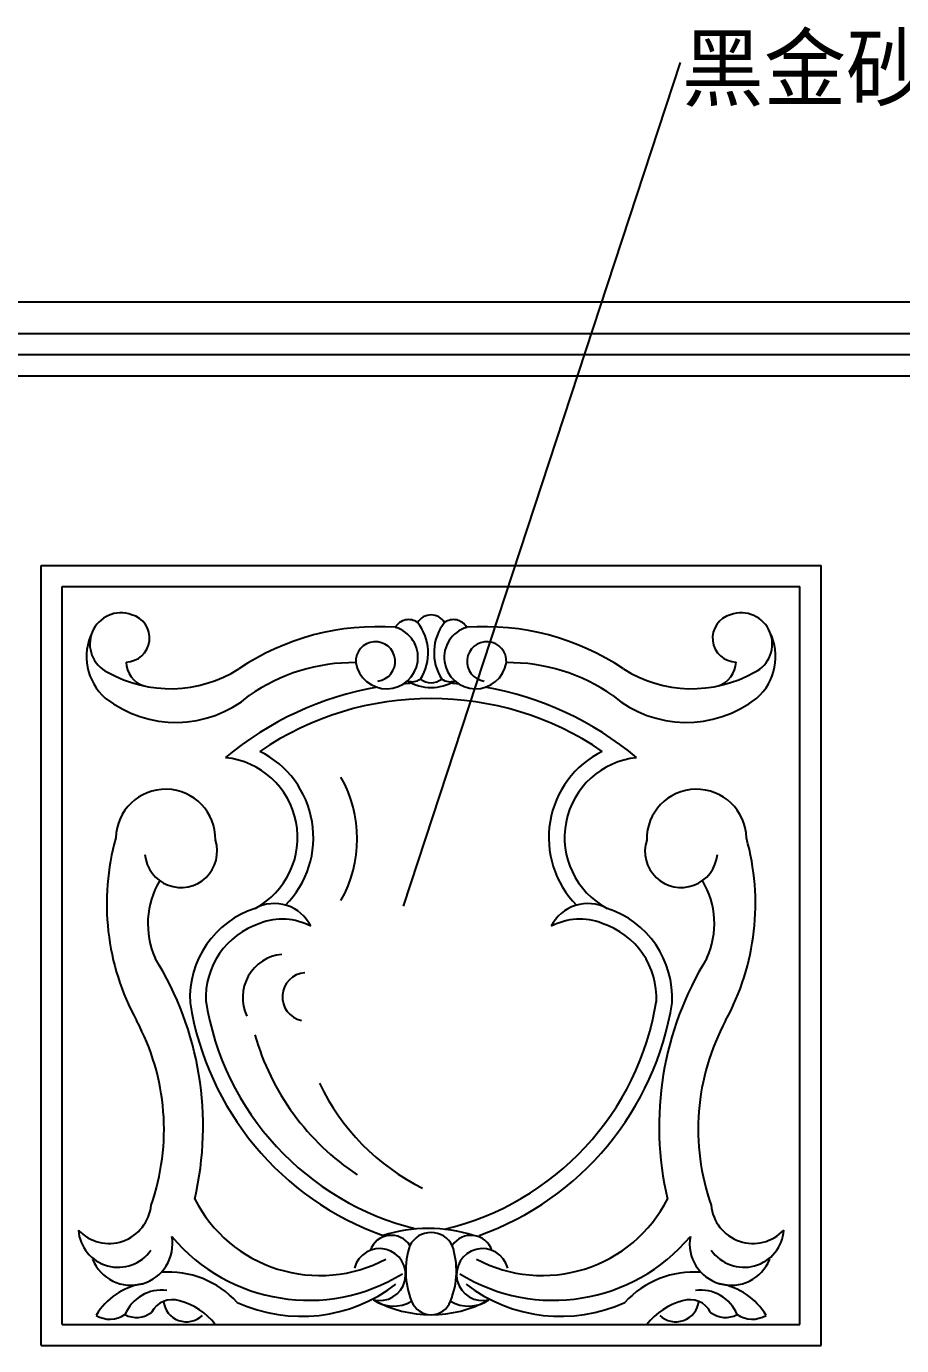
# Model space of a CAD drawing. Header units: metres. Extents: x 257 to 5327, y 365 to 7077.
# Drawn here: x 826 to 1657, y 5677 to 6928 of the extents above; entities that cross this region are included whole.
import ezdxf

# ---------------------------------------------------------------- set-up
doc = ezdxf.new("R2010")
doc.units = ezdxf.units.M
for name, color, linetype in [('3', 3, 'Continuous'), ('4', 4, 'Continuous'), ('7', 7, 'Continuous'), ('DIM', 3, 'Continuous'), ('TEXT', 3, 'Continuous')]:
    doc.layers.add(name, color=color, linetype=linetype)
doc.dimstyles.get("Standard").update_dxf_attribs({"dimtxt": 2.5, "dimasz": 2.5, "dimexe": 1.25, "dimexo": 0.625, "dimtad": 1, "dimcen": 2.5, "dimazin": 3, "dimtfac": 1, "dimtmove": 0, "dimatfit": 3})

msp = doc.modelspace()

# ---------------------------------------------------------------- linework, layer by layer
at = {"layer": '3'}
msp.add_line((590.32, 6616.96), (3530.32, 6616.96), dxfattribs=at)
for centre, radius, start, end in [((916.13, 6342.47), 29.56, 70.12, 244.59), ((920.44, 6348.18), 22.83, 271.26, 75.41), ((1210.32, 6355.06), 15.03, 31.21, 148.79), ((1500.2, 6348.18), 22.83, 104.59, 268.74), ((1504.5, 6342.47), 29.56, 295.41, 109.88), ((1159.44, 6122.3), 236.61, 85.86, 123.82), ((1168.16, 6329.74), 29.74, 189.52, 73.69), ((1189, 6351.3), 14.31, 53.77, 150.77), ((1161.83, 6334.17), 45.74, 326.95, 38.83), ((1258.81, 6334.17), 45.74, 141.17, 213.05), ((1252.48, 6329.74), 29.74, 106.31, 350.48), ((1231.64, 6351.3), 14.31, 29.23, 126.23), ((1261.2, 6122.3), 236.61, 56.18, 94.14), ((935.76, 6330.57), 52.36, 153.6, 228.7), ((1157.53, 6325.87), 18.74, 277.33, 183.19), ((1263.11, 6325.87), 18.74, 356.81, 262.67), ((1484.88, 6330.57), 52.36, 311.3, 26.4), ((945.62, 6326.17), 24.7, 181.86, 252.2), ((1137.01, 6152.26), 172.58, 89.4, 125.07), ((1283.62, 6152.26), 172.58, 54.93, 90.6), ((1475.02, 6326.17), 24.7, 287.8, 358.14), ((963.02, 6420.7), 120.66, 240.41, 302.45), ((1192.4, 6320.02), 13.3, 250.28, 305.73), ((1210.32, 6343.68), 42.55, 238.23, 301.77), ((1210.32, 6322.34), 16.59, 232.25, 307.75), ((1228.24, 6320.02), 13.3, 234.27, 289.72), ((1457.62, 6420.7), 120.66, 237.55, 299.59), ((1210.32, 6002.74), 303.02, 99.72, 130.06), ((1210.32, 6002.74), 303.02, 93.44, 94.97), ((1210.32, 6002.74), 303.02, 85.03, 86.56), ((1210.32, 6002.74), 303.02, 49.94, 80.28), ((968.12, 6376.7), 108.56, 231.94, 309.97), ((1210.32, 6002.74), 288.02, 55.68, 124.32), ((1452.52, 6376.7), 108.56, 230.03, 308.06), ((1007.54, 6158.9), 76.14, 298.05, 84.16), ((1007.54, 6158.9), 91.14, 315.28, 63.7), ((1413.1, 6158.9), 91.14, 116.3, 224.72), ((1413.1, 6158.9), 76.14, 95.84, 241.95), ((1020.39, 6157.68), 119.72, 330.68, 29.32), ((958.43, 6157.46), 47.29, 358.85, 178.76), ((1462.21, 6157.46), 47.29, 1.24, 181.15), ((1133.42, 6096.04), 230.87, 164.31, 208.67), ((1287.22, 6096.04), 230.87, 331.33, 15.69), ((972.98, 6145.94), 34.4, 185.34, 17.91), ((1447.66, 6145.94), 34.4, 162.09, 354.66), ((1021.87, 6077.14), 80.3, 149.34, 204.12), ((1398.77, 6077.14), 80.3, 335.88, 30.66), ((1061.6, 6057.64), 38.64, 26.16, 118.18), ((1359.04, 6057.64), 38.64, 61.82, 153.84), ((1070.77, 6006.74), 89.27, 107.89, 183.04), ((1349.87, 6006.74), 89.27, 356.96, 72.11), ((1070.77, 6006.74), 74.27, 107.89, 183.04), ((1069.14, 6023.75), 57.71, 61.95, 111.54), ((1351.5, 6023.75), 57.71, 68.46, 118.05), ((1349.87, 6006.74), 74.27, 356.96, 72.11), ((691.81, 5885), 302.18, 346.8, 31.82), ((1072.82, 6007.03), 41.27, 95.8, 205.2), ((1728.83, 5885), 302.18, 148.18, 193.2), ((1092.1, 6007.83), 22.91, 94.26, 258.11), ((1259.12, 6046.07), 280.97, 189.02, 250.39), ((1259.12, 6046.07), 265.97, 189.02, 256.32), ((1161.52, 6046.07), 265.97, 283.35, 350.98), ((1161.52, 6046.07), 280.97, 289.61, 350.98), ((739.6, 5882.09), 217.31, 340.65, 28.35), ((1681.04, 5882.09), 217.31, 151.65, 199.35), ((1271.41, 6036.88), 237.42, 195.95, 236.42), ((1297.94, 6018.45), 214.62, 205.59, 243.52), ((904.8, 5813.95), 40.02, 223.32, 354.49), ((1104.83, 5876.98), 133.54, 207.16, 297.88), ((1315.81, 5876.98), 133.54, 242.12, 332.84), ((1515.84, 5813.95), 40.02, 185.51, 316.68), ((913.43, 5789.1), 37.83, 183.95, 325.12), ((1172.53, 5760.5), 21.07, 32.88, 161.22), ((1207.75, 5647.27), 140.84, 72.25, 107.76), ((1210.32, 5761.78), 22.51, 26.81, 153.19), ((1248.11, 5760.5), 21.07, 18.78, 147.12), ((1507.21, 5789.1), 37.83, 214.88, 356.05), ((925.63, 5773.52), 39.35, 201.6, 10.34), ((1094.16, 5889.24), 169.29, 219.93, 301.67), ((1161.52, 5744.3), 24.65, 255.92, 165.74), ((1262.25, 5747.74), 75.98, 161.43, 202.04), ((1158.39, 5747.74), 75.98, 337.96, 18.57), ((1259.12, 5744.3), 24.65, 14.26, 284.08), ((1326.48, 5889.24), 169.29, 238.33, 320.07), ((1495.01, 5773.52), 39.35, 169.66, 338.4), ((960.87, 5657.85), 88.9, 42.47, 94.28), ((1459.77, 5657.85), 88.9, 85.72, 137.53), ((947.21, 5672.77), 63.83, 99.7, 149.01), ((1087.31, 5852.05), 147.34, 245.6, 307.49), ((1333.33, 5852.05), 147.34, 232.51, 294.4), ((1473.43, 5672.77), 63.83, 30.99, 80.3), ((954.78, 5691.88), 37.8, 82.86, 157.47), ((964.51, 5698.8), 21.74, 70.65, 153.44), ((978.16, 5721.53), 21.96, 186.75, 313.66), ((956.53, 5659.52), 61.69, 37.37, 75.75), ((1210.32, 5819.42), 113.18, 241.04, 298.96), ((1174.56, 5747.37), 33.02, 234.8, 301.52), ((1210.32, 5725.91), 19.67, 199.88, 340.12), ((1246.08, 5747.37), 33.02, 238.48, 305.2), ((1464.11, 5659.52), 61.69, 104.25, 142.63), ((1442.48, 5721.53), 21.96, 226.34, 353.25), ((1456.13, 5698.8), 21.74, 26.56, 109.35), ((1465.86, 5691.88), 37.8, 22.53, 97.14), ((905.61, 5727.64), 25.61, 239.2, 303.81), ((930.77, 5727.21), 23.54, 242.38, 307.41), ((1489.87, 5727.21), 23.54, 232.59, 297.62), ((1515.03, 5727.64), 25.61, 236.19, 300.8)]:
    msp.add_arc(centre, radius, start, end, dxfattribs=at)
at = {"layer": '4'}
for p, q in [((540.32, 6666.96), (3580.32, 6666.96)), ((570.32, 6636.96), (3550.32, 6636.96)), ((610.32, 6596.96), (3510.32, 6596.96)), ((840.32, 6416.96), (1580.32, 6416.96)), ((840.32, 5676.96), (840.32, 6416.96)), ((1580.32, 5676.96), (1580.32, 6416.96)), ((840.32, 5676.96), (1580.32, 5676.96))]:
    msp.add_line(p, q, dxfattribs=at)
at = {"layer": '7'}
for p, q in [((860.32, 6396.96), (1560.32, 6396.96)), ((860.32, 5696.96), (860.32, 6396.96)), ((1560.32, 5696.96), (1560.32, 6396.96)), ((860.32, 5696.96), (1560.32, 5696.96))]:
    msp.add_line(p, q, dxfattribs=at)

# ---------------------------------------------------------------- texts
at = {"layer": 'TEXT'}
msp.add_text('黑金砂石材', height=60, dxfattribs=at).set_placement((1448.05, 6858.84))

# ---------------------------------------------------------------- leaders
at = {"layer": 'DIM'}
msp.add_leader([(1184.27, 6093.68), (1447.09, 6894.19)], dimstyle='Standard', dxfattribs=at)

doc.saveas('drawing.dxf')
